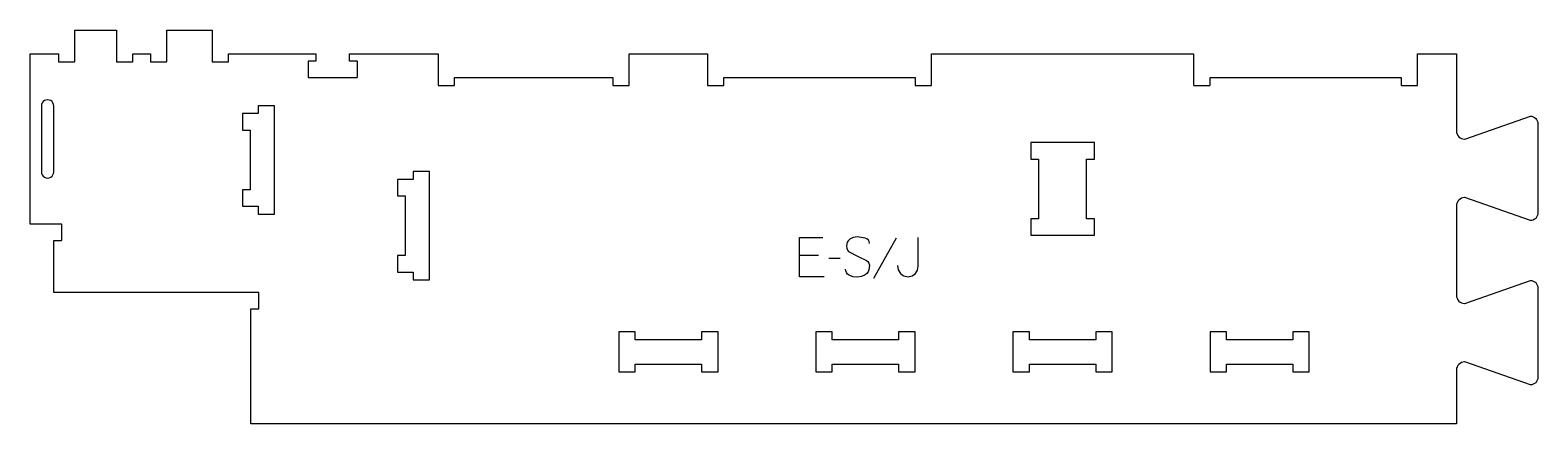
# Model space of a CAD drawing. Header units: millimetres. Extents: x -582 to 565, y -142 to 158.
import ezdxf

# ---------------------------------------------------------------- set-up
doc = ezdxf.new("R2010")
doc.units = ezdxf.units.MM
for name, color, linetype, true_color in [('1_ANYTOOL_1MMDEEP_LABELS_S', 2, 'Continuous', 0xffff00), ('3_ANYTOOL_CUTTHROUGH_INSID', 4, 'Continuous', 0x00ffff), ('4_ANYTOOL_CUTTHROUGH_OUTSI', 5, 'Continuous', 0x0000ff)]:
    doc.layers.add(name, color=color, linetype=linetype, true_color=true_color)

msp = doc.modelspace()

# ---------------------------------------------------------------- linework, layer by layer
at = {"layer": '1_ANYTOOL_1MMDEEP_LABELS_S'}
for p, q in [((76.7, -0.5), (59.5, -31.2)), ((17.7, -13.9), (3, -13.9)), ((34.2, -16.1), (25.4, -16.2))]:
    msp.add_line(p, q, dxfattribs=at)
for points in [[(21.9, -30), (3, -30), (3, 0), (20.8, 0)], [(56.4, -4.6), (56.2, -3.2), (55.6, -2.1), (54.5, -1.2), (53.1, -0.6), (47, 0.3), (44, -0.1), (41.4, -1.5), (40.3, -2.5), (39.5, -3.7), (39.1, -5.1), (38.9, -6.7), (39.1, -8.3), (39.6, -9.7), (40.5, -10.8), (47.9, -14.6), (54, -17.5), (55.1, -18.5), (55.9, -19.7), (56.3, -21.2), (56, -24.7), (55.4, -26.2), (54.5, -27.5), (53.2, -28.5), (50.2, -29.9), (47, -30.3), (43.8, -30), (40.9, -28.8), (39.7, -27.9), (38.9, -26.8), (38.4, -25.6), (38.2, -24.1)], [(77.8, -21.5), (78.3, -24.7), (80, -27.4), (81.2, -28.6), (82.5, -29.4), (85.8, -30), (88.9, -29.4), (91.4, -27.6), (93, -25), (93.5, -21.9), (93.5, 0)]]:
    msp.add_lwpolyline(points, dxfattribs=at)
at = {"layer": '3_ANYTOOL_CUTTHROUGH_INSID'}
msp.add_lwpolyline([(-564.4, 99.9, 1.000001), (-573.9, 99.9), (-573.9, 49.9, 1.000001), (-564.4, 49.9)], format="xyb", close=True, dxfattribs=at)
for points in [[(-408.9, 100.1), (-408.9, 94.1), (-420.9, 94.1), (-420.9, 81.6), (-414.9, 81.6), (-414.9, 36.1), (-420.9, 36.1), (-420.9, 23.6), (-408.9, 23.6), (-408.9, 17.6), (-396.4, 17.6), (-396.4, 100.1)], [(227.6, 1.6), (227.6, 14.1), (221.6, 14.1), (221.6, 59.6), (227.6, 59.6), (227.6, 72.1), (179.1, 72.1), (179.1, 59.6), (185.1, 59.6), (185.1, 14.1), (179.1, 14.1), (179.1, 1.6)], [(-290.9, 50.1), (-290.9, 44.1), (-302.9, 44.1), (-302.9, 31.6), (-296.9, 31.6), (-296.9, -13.9), (-302.9, -13.9), (-302.9, -26.4), (-290.9, -26.4), (-290.9, -32.4), (-278.4, -32.4), (-278.4, 50.1)], [(-121.9, -77.9), (-121.9, -71.9), (-134.4, -71.9), (-134.4, -102.4), (-121.9, -102.4), (-121.9, -96.4), (-71.4, -96.4), (-71.4, -102.4), (-58.9, -102.4), (-58.9, -71.9), (-71.4, -71.9), (-71.4, -77.9)], [(28.1, -77.9), (28.1, -71.9), (15.6, -71.9), (15.6, -102.4), (28.1, -102.4), (28.1, -96.4), (78.6, -96.4), (78.6, -102.4), (91.1, -102.4), (91.1, -71.9), (78.6, -71.9), (78.6, -77.9)], [(178.1, -77.9), (178.1, -71.9), (165.6, -71.9), (165.6, -102.4), (178.1, -102.4), (178.1, -96.4), (228.6, -96.4), (228.6, -102.4), (241.1, -102.4), (241.1, -71.9), (228.6, -71.9), (228.6, -77.9)], [(378.6, -96.4), (378.6, -102.4), (391.1, -102.4), (391.1, -71.9), (378.6, -71.9), (378.6, -77.9), (328.1, -77.9), (328.1, -71.9), (315.6, -71.9), (315.6, -102.4), (328.1, -102.4), (328.1, -96.4)]]:
    msp.add_lwpolyline(points, close=True, dxfattribs=at)
at = {"layer": '4_ANYTOOL_CUTTHROUGH_OUTSI'}
msp.add_lwpolyline([(-271.9, 139.6), (-271.9, 115.9, 0.414214), (-271.7, 115.6), (-259.7, 115.6, 0.414214), (-259.4, 115.9), (-259.4, 121.6), (-138.9, 121.6), (-138.9, 115.9, 0.414214), (-138.7, 115.6), (-126.7, 115.6, 0.414214), (-126.4, 115.9), (-126.4, 139.6), (-66.9, 139.6), (-66.9, 115.9, 0.414214), (-66.7, 115.6), (-54.7, 115.6, 0.414214), (-54.4, 115.9), (-54.4, 121.6), (91.1, 121.6), (91.1, 115.9, 0.414214), (91.3, 115.6), (103.3, 115.6, 0.414214), (103.6, 115.9), (103.6, 139.6), (303.1, 139.6), (303.1, 115.9, 0.414214), (303.3, 115.6), (315.3, 115.6, 0.414214), (315.6, 115.9), (315.6, 121.6), (461.1, 121.6), (461.1, 115.9, 0.414214), (461.3, 115.6), (473.3, 115.6, 0.414214), (473.6, 115.9), (473.6, 139.6), (503.1, 139.6), (503.1, 80.9, 0.411451), (509.3, 74.7), (509.4, 74.7), (559.4, 92.2, -0.412073), (565.1, 86.5), (565.1, 18.5, -0.412073), (559.4, 12.7), (509.4, 30.2), (509.3, 30.2, 0.414214), (503.1, 24), (503.1, -44, 0.414214), (509.3, -50.3), (509.4, -50.3), (559.4, -32.8, -0.412073), (565.1, -38.5), (565.1, -106.5, -0.412073), (559.4, -112.3), (509.4, -94.8), (509.3, -94.8, 0.411451), (503.1, -101), (503.1, -141.9), (-414.4, -141.9), (-414.4, -54.4), (-408.7, -54.4, 0.414214), (-408.4, -54.1), (-408.4, -42.1, 0.414214), (-408.7, -41.9), (-564.4, -41.9), (-564.4, -2.4), (-558.7, -2.4, 0.414214), (-558.4, -2.1), (-558.4, 9.9, 0.414214), (-558.7, 10.1), (-582.4, 10.1), (-582.4, 139.6), (-560.9, 139.6), (-560.9, 133.9, 0.414214), (-560.7, 133.6), (-548.7, 133.6, 0.414214), (-548.4, 133.9), (-548.4, 157.6), (-516.8, 157.6), (-516.8, 133.9, 0.414214), (-516.6, 133.6), (-504.6, 133.6, 0.414214), (-504.3, 133.9), (-504.3, 139.6), (-490.9, 139.6), (-490.9, 133.9, 0.414214), (-490.7, 133.6), (-478.7, 133.6, 0.414214), (-478.4, 133.9), (-478.4, 157.6), (-443.9, 157.6), (-443.9, 133.9, 0.414214), (-443.7, 133.6), (-431.7, 133.6, 0.414214), (-431.4, 133.9), (-431.4, 139.6), (-364.9, 139.6), (-364.9, 134.1), (-370.7, 134.1, 0.414214), (-370.9, 133.9), (-370.9, 121.9, 0.414214), (-370.7, 121.6), (-333.7, 121.6, 0.414214), (-333.4, 121.9), (-333.4, 133.9, 0.414214), (-333.7, 134.1), (-339.4, 134.1), (-339.4, 139.6)], format="xyb", close=True, dxfattribs=at)

doc.saveas('drawing.dxf')
